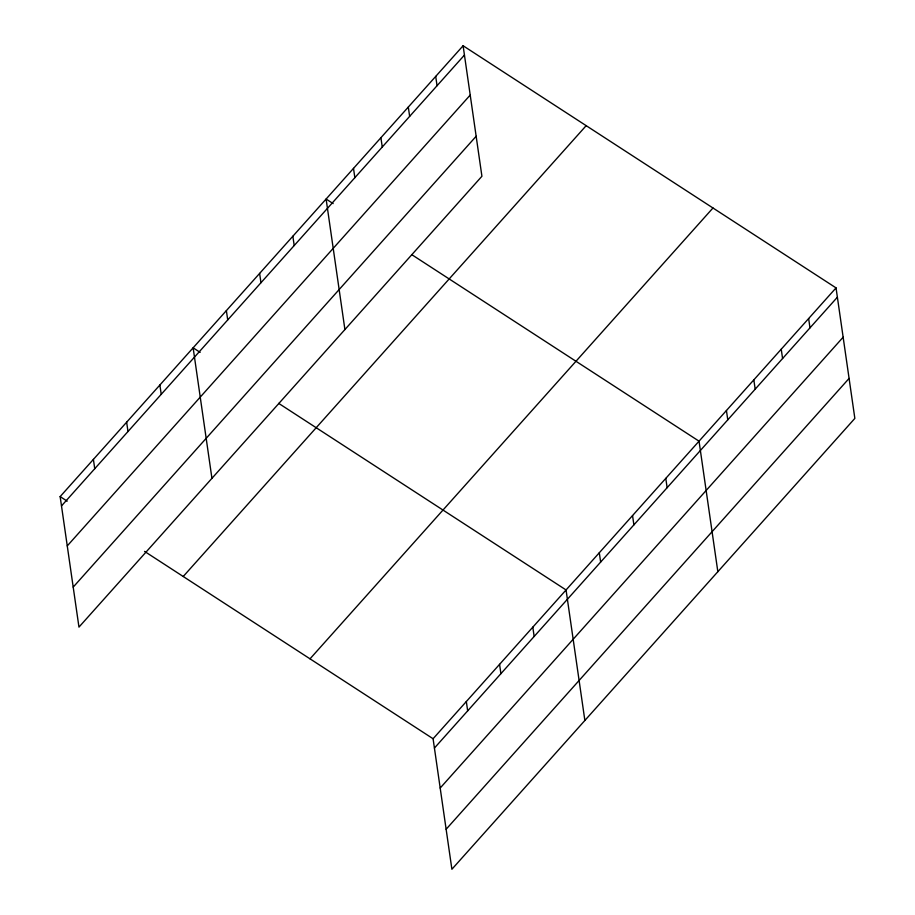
<?xml version="1.0" encoding="UTF-8"?>
<svg xmlns="http://www.w3.org/2000/svg" width="915" height="915" viewBox="0 0 915 915"><rect width="100%" height="100%" fill="white"/><g stroke="black" fill="none" stroke-linecap="round" stroke-linejoin="round"><path stroke-width="1.37" d="M463.104 45.75L481.919 176.263L78.965 627.107L60.15 496.593L463.104 45.75L836.036 287.893L854.85 418.407L451.896 869.25L433.081 738.737L144.547 551.39M61.499 505.904L464.454 55.06M67.264 545.9L470.219 95.057M73.2 587.11L476.155 136.266M183.217 576.496L586.172 125.664M310.013 658.834L712.968 207.991M433.081 738.737L836.036 287.893M434.431 748.047L837.385 297.203M440.184 788.044L843.15 337.2M446.131 829.253L849.086 378.41M333.14 203.599L326.106 199.035L344.909 329.549M411.67 254.587L699.037 441.179L717.84 571.692M200.156 352.378L193.134 347.814L211.937 478.328M278.686 403.366L566.053 589.958L584.868 720.471M60.15 496.593L67.184 501.157M808.643 318.557L809.981 327.867M781.238 349.21L782.577 358.52M753.834 379.862L755.172 389.184M726.43 410.526L727.78 419.836M665.788 478.373L667.126 487.695M632.551 515.568L633.889 524.878M599.302 552.763L600.64 562.073M532.816 627.152L534.154 636.463M435.712 76.403L437.05 85.724M499.567 664.347L500.917 673.657M408.307 107.066L409.646 116.377M466.33 701.542L467.668 710.852M380.903 137.719L382.253 147.029M353.51 168.383L354.848 177.693M292.857 236.23L294.207 245.54M259.62 273.425L260.958 282.735M226.371 310.62L227.721 319.93M159.885 385.009L161.223 394.319M126.647 422.204L127.986 431.514M93.399 459.399L94.737 468.709"/></g></svg>
